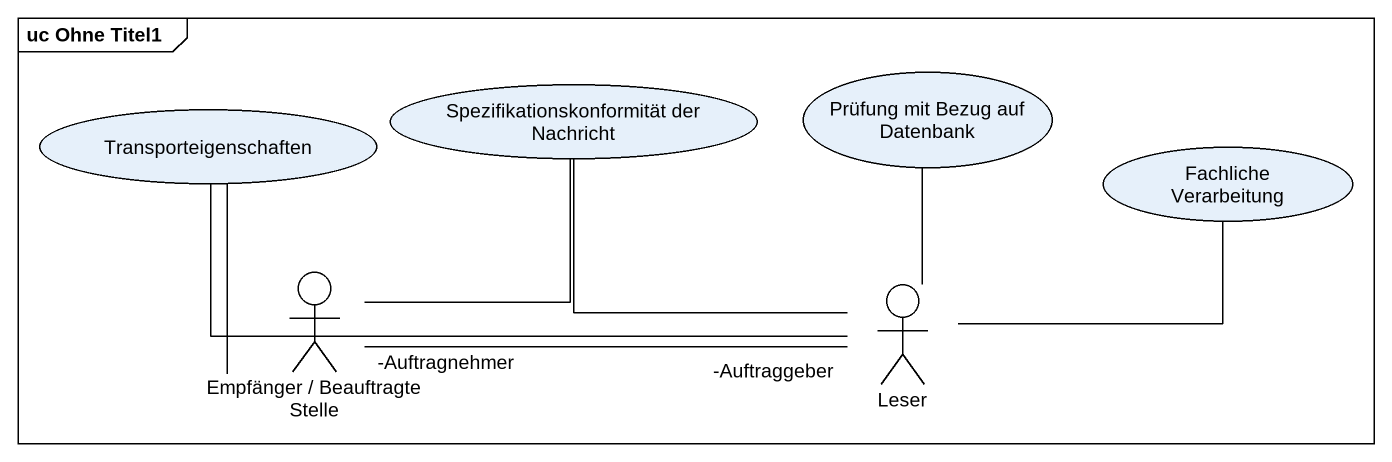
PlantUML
@startuml
mainframe uc Ohne Titel1
usecase Transporteigenschaften
usecase "Spezifikationskonformität der Nachricht" as Spezifikationskonformität
usecase "Prüfung mit Bezug auf Datenbank" as Prüfung_mit_Bezug_auf
usecase "Fachliche Verarbeitung" as Fachliche_Verarbeitung
actor "Empfänger / Beauftragte Stelle" as Empfänger_Beauftragte_Stelle
actor Leser
Empfänger_Beauftragte_Stelle -up- Transporteigenschaften
Empfänger_Beauftragte_Stelle -up- Spezifikationskonformität
Empfänger_Beauftragte_Stelle "-Auftragnehmer" -right- "-Auftraggeber" Leser
Leser -left- Transporteigenschaften
Leser -up- Spezifikationskonformität
Leser -up- Prüfung_mit_Bezug_auf
Leser -right- Fachliche_Verarbeitung
@enduml
